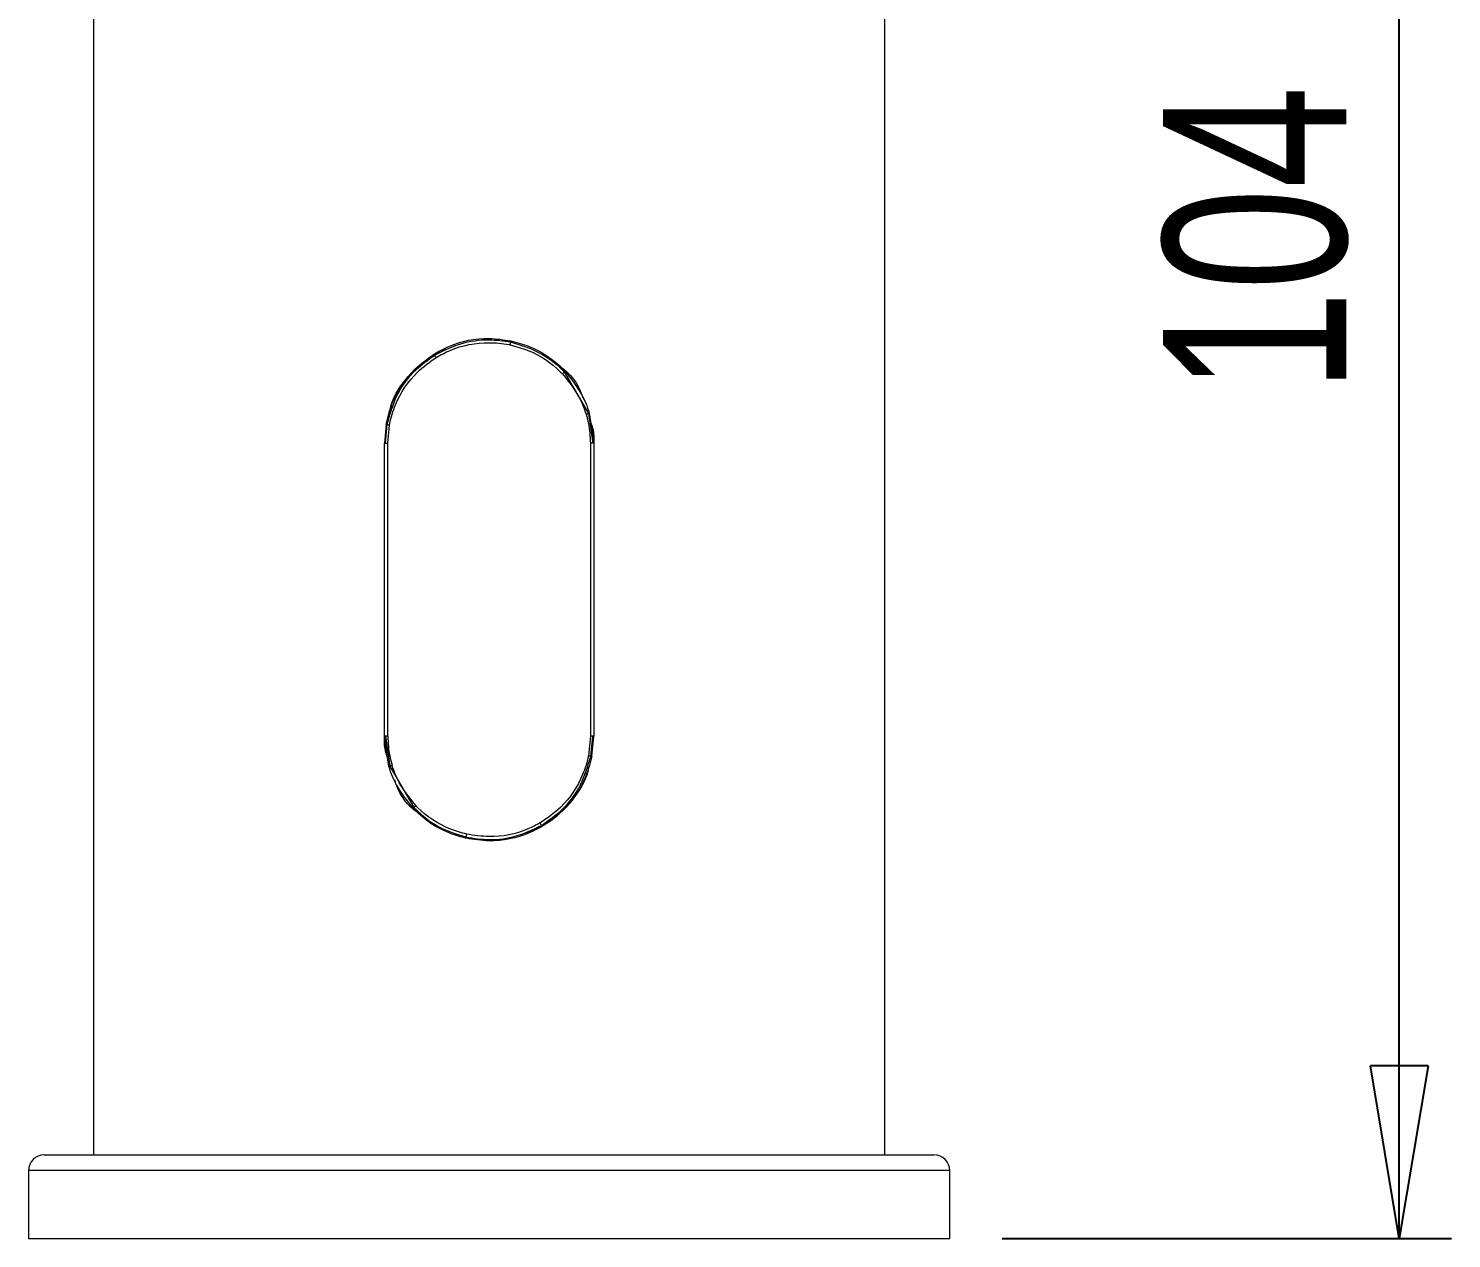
# Model space of a CAD drawing. Header units: millimetres. Extents: x 62 to 974, y 33 to 1436.
# Drawn here: x 751.7 to 887.7, y 1077.4 to 1193 of the extents above; entities that cross this region are included whole.
import ezdxf

# ---------------------------------------------------------------- set-up
doc = ezdxf.new("R2010")
doc.units = ezdxf.units.MM
doc.header["$LTSCALE"] = 5
doc.layers.add('LEVEL0', color=179, linetype='Continuous')
doc.styles.add('SLDTEXTSTYLE0', font='TXT', dxfattribs={"width": 0.75})
doc.dimstyles.new('SLDDIMSTYLE0', dxfattribs={"dimtxt": 17.5, "dimasz": 16.51, "dimexe": 0, "dimexo": 0.0625, "dimgap": 4.375, "dimtad": 1, "dimdec": 0, "dimlfac": 0.5, "dimrnd": 1e-09, "dimzin": 12, "dimdsep": 46, "dimtxsty": 'SLDTEXTSTYLE0', "dimblk1": 'CLOSED', "dimblk2": 'CLOSED', "dimsah": 1, "dimcen": 0.09, "dimadec": 0, "dimazin": 3, "dimtfac": 1, "dimtdec": 0, "dimtofl": 0, "dimtmove": 0, "dimatfit": 3, "dimldrblk": 'CLOSED', "dimfxl": 0, "dimfrac": 2, "dimtolj": 1, "dimtzin": 12, "dimarcsym": 0})

# ---------------------------------------------------------------- blocks, each defined once
blk = doc.blocks.new('_CLOSED')
at = {"color": 0, "linetype": 'ByBlock', "lineweight": -2}
for p, q in [((-1, 0.166667), (0, 0)), ((-1, 0.166667), (-1, -0.166667)), ((0, 0), (-1, -0.166667)), ((0, 0), (-1, 0))]:
    blk.add_line(p, q, dxfattribs=at)
blk = doc.blocks.new('_D_6')
at = {"layer": 'LEVEL0', "color": 7}
for p, q in [((837.05, 1285.41), (887.69, 1285.41)), ((882.69, 1077.41), (882.69, 1285.41)), ((844.75, 1077.41), (887.69, 1077.41))]:
    blk.add_line(p, q, dxfattribs=at)
at = {"layer": 'LEVEL0', "color": 7, "xscale": 16.51, "yscale": 16.51}
for p, rotation in [((882.69, 1285.41, -12.2), 90.0000000000004), ((882.69, 1077.41, -12.2), 270.0000000000004)]:
    blk.add_blockref('_CLOSED', p, dxfattribs=dict(at, rotation=rotation))
at = {"layer": 'LEVEL0', "color": 7, "insert": (860.13, 1158.25), "char_height": 17.5, "attachment_point": 1, "rotation": 90, "style": 'SLDTEXTSTYLE0'}
blk.add_mtext('104', dxfattribs=at)

msp = doc.modelspace()

# ---------------------------------------------------------------- linework, layer by layer
at = {"color": 7, "linetype": 'Continuous', "lineweight": 15}
for p, q in [((757.95, 1283.91), (757.95, 1085.41)), ((833.55, 1085.41), (833.55, 1283.91)), ((790.53, 1161.89), (792.6, 1162.78)), ((797.08, 1163.27), (797.86, 1163.06)), ((802.93, 1160.22), (805.24, 1156.25)), ((805.24, 1156.25), (805.66, 1153.41)), ((805.32, 1156.29), (805.75, 1153.41)), ((785.91, 1155.2), (785.75, 1153.41)), ((785.75, 1125.41), (785.75, 1153.41)), ((805.75, 1153.41), (805.75, 1125.41)), ((786.18, 1122.51), (785.75, 1125.41)), ((785.84, 1125.41), (786.26, 1122.55)), ((805.56, 1123.47), (805.75, 1125.41)), ((786.38, 1122.35), (786.22, 1122.86)), ((786.26, 1122.55), (788.57, 1118.59)), ((802.89, 1118.41), (802.87, 1118.41)), ((753.25, 1085.41), (838.25, 1085.41)), ((751.75, 1083.91), (751.75, 1077.41)), ((839.75, 1077.41), (839.75, 1083.91)), ((751.75, 1077.41), (795.75, 1077.41)), ((795.75, 1077.41), (839.75, 1077.41))]:
    msp.add_line(p, q, dxfattribs=at)
at = {"color": 8, "linetype": 'Continuous', "lineweight": 0}
for p, q in [((785.84, 1153.41), (786, 1155.18)), ((786.07, 1153.41), (786.23, 1155.13)), ((786.07, 1125.41), (786.07, 1153.41)), ((805.43, 1153.41), (805.43, 1125.41)), ((805.43, 1125.41), (805.24, 1123.55)), ((805.47, 1123.5), (805.66, 1125.41)), ((839.75, 1083.91), (751.75, 1083.91))]:
    msp.add_line(p, q, dxfattribs=at)
at = {"color": 7, "linetype": 'Continuous', "lineweight": 15}
for centre, start, end in [((753.25, 1083.91), 90, 180), ((838.25, 1083.91), 0, 90)]:
    msp.add_arc(centre, 1.5, start, end, dxfattribs=at)
for points, knots in [([(790.52, 1161.94), (790.98, 1162.19), (792.57, 1163.06), (795.15, 1163.59), (797.14, 1163.29), (797.83, 1163.19)], [0, 0, 0, 0, 0.207163, 0.722505, 1, 1, 1, 1]), ([(790.56, 1161.83), (791.37, 1162.24), (792.99, 1163.05), (795.54, 1163.4), (797.13, 1163.17), (797.82, 1163.08)], [0, 0, 0, 0, 0.361375, 0.722699, 1, 1, 1, 1]), ([(797.82, 1163.08), (798.73, 1162.8), (800.56, 1162.24), (802.16, 1161.01), (802.88, 1160.28), (802.93, 1160.22)], [0, 0, 0, 0, 0.478919, 0.958243, 1, 1, 1, 1]), ([(797.83, 1163.19), (798.42, 1163.03), (800.26, 1162.53), (801.97, 1161.36), (802.93, 1160.37), (802.99, 1160.31)], [0, 0, 0, 0, 0.303904, 0.957971, 1, 1, 1, 1]), ([(785.91, 1155.2), (786.08, 1155.89), (786.57, 1157.84), (788.18, 1160.26), (789.88, 1161.48), (790.52, 1161.94)], [0, 0, 0, 0, 0.252461, 0.71895, 1, 1, 1, 1]), ([(786, 1155.18), (786.27, 1156.13), (786.81, 1158.06), (788.49, 1160.34), (789.93, 1161.37), (790.56, 1161.83)], [0, 0, 0, 0, 0.358264, 0.718512, 1, 1, 1, 1]), ([(786.23, 1156.27), (786.24, 1156.4), (786.43, 1157.61), (787.69, 1159.63), (789.32, 1160.97), (790.11, 1161.63)], [0, 0, 0, 0, 0.056723, 0.54081, 1, 1, 1, 1]), ([(802.55, 1160.73), (802.56, 1160.72), (803.51, 1160.09), (804.34, 1158.96), (804.71, 1157.74), (804.76, 1157.59)], [0, 0, 0, 0, 0.011623, 0.881233, 1, 1, 1, 1]), ([(802.99, 1160.31), (803.76, 1159.33), (804.73, 1158.1), (805.22, 1156.61), (805.32, 1156.29)], [0, 0, 0, 0, 0.784979, 1, 1, 1, 1]), ([(805.45, 1155.42), (805.53, 1155.21), (805.76, 1154.57), (805.75, 1153.88), (805.75, 1153.41)], [0, 0, 0, 0, 0.321416, 1, 1, 1, 1]), ([(785.75, 1153.41), (785.75, 1153.41), (785.76, 1153.41), (785.81, 1153.41), (785.84, 1153.41)], [0, 0, 0, 0, 0.499979, 1, 1, 1, 1]), ([(805.75, 1153.41), (805.74, 1153.41), (805.74, 1153.41), (805.68, 1153.41), (805.66, 1153.41)], [0, 0, 0, 0, 0.499979, 1, 1, 1, 1]), ([(786.05, 1123.39), (785.97, 1123.6), (785.74, 1124.25), (785.74, 1124.94), (785.75, 1125.41)], [0, 0, 0, 0, 0.324473, 1, 1, 1, 1]), ([(785.84, 1125.41), (785.81, 1125.41), (785.76, 1125.41), (785.75, 1125.41), (785.75, 1125.41)], [0, 0, 0, 0, 0.500021, 1, 1, 1, 1]), ([(805.75, 1125.41), (805.74, 1125.41), (805.74, 1125.41), (805.68, 1125.41), (805.66, 1125.41)], [0, 0, 0, 0, 0.499979, 1, 1, 1, 1]), ([(800.75, 1116.88), (801.45, 1117.37), (802.94, 1118.41), (804.64, 1120.7), (805.19, 1122.57), (805.47, 1123.5)], [0, 0, 0, 0, 0.305922, 0.653464, 1, 1, 1, 1]), ([(805.56, 1123.47), (805.39, 1122.84), (804.89, 1120.94), (803.27, 1118.49), (801.49, 1117.26), (800.78, 1116.77)], [0, 0, 0, 0, 0.233204, 0.694489, 1, 1, 1, 1]), ([(788.52, 1118.5), (787.75, 1119.47), (786.77, 1120.71), (786.28, 1122.19), (786.18, 1122.51)], [0, 0, 0, 0, 0.785092, 1, 1, 1, 1]), ([(805.26, 1122.49), (805.24, 1122.38), (805.06, 1121.19), (803.71, 1119.2), (801.56, 1116.99), (799.7, 1116.32), (798.9, 1116.04)], [0, 0, 0, 0, 0.0346, 0.380815, 0.734741, 1, 1, 1, 1]), ([(788.95, 1118.09), (788.94, 1118.1), (787.99, 1118.73), (787.15, 1119.86), (786.78, 1121.08), (786.74, 1121.22)], [0, 0, 0, 0, 0.013711, 0.883206, 1, 1, 1, 1]), ([(793.54, 1115.66), (793, 1115.81), (791.2, 1116.31), (789.53, 1117.46), (788.57, 1118.45), (788.52, 1118.5)], [0, 0, 0, 0, 0.2890278, 0.957969, 1, 1, 1, 1]), ([(788.57, 1118.59), (788.63, 1118.54), (789.33, 1117.82), (790.89, 1116.61), (792.67, 1116.05), (793.55, 1115.77)], [0, 0, 0, 0, 0.041892, 0.52048, 1, 1, 1, 1]), ([(800.78, 1116.77), (800.39, 1116.56), (798.85, 1115.75), (796.3, 1115.23), (794.28, 1115.54), (793.54, 1115.66)], [0, 0, 0, 0, 0.1792733, 0.7013593, 1, 1, 1, 1]), ([(793.55, 1115.77), (794.29, 1115.66), (795.88, 1115.42), (798.39, 1115.75), (799.96, 1116.5), (800.75, 1116.88)], [0, 0, 0, 0, 0.298339, 0.648996, 1, 1, 1, 1])]:
    msp.add_open_spline(points, degree=3, knots=knots, dxfattribs=at)
at = {"color": 8, "linetype": 'Continuous', "lineweight": 0}
for points, knots in [([(790.69, 1161.6), (791.13, 1161.84), (792.68, 1162.68), (795.12, 1163.12), (797.06, 1162.95), (797.72, 1162.81), (797.77, 1162.8)], [0, 0, 0, 0, 0.206973, 0.722303, 0.981037, 1, 1, 1, 1]), ([(797.77, 1162.8), (797.78, 1162.86), (797.8, 1162.96), (797.81, 1163.04), (797.82, 1163.08)], [0, 0, 0, 0, 0.559996, 1, 1, 1, 1]), ([(797.77, 1162.8), (798.33, 1162.65), (800.12, 1162.16), (801.77, 1161.04), (802.7, 1160.09), (802.76, 1160.03)], [0, 0, 0, 0, 0.304299, 0.958187, 1, 1, 1, 1]), ([(797.82, 1163.08), (797.83, 1163.11), (797.84, 1163.18), (797.83, 1163.19), (797.83, 1163.19)], [0, 0, 0, 0, 0.560012, 1, 1, 1, 1]), ([(786.23, 1155.13), (786.24, 1155.18), (786.36, 1155.85), (786.95, 1157.7), (788.43, 1159.98), (790.07, 1161.15), (790.69, 1161.6)], [0, 0, 0, 0, 0.01937, 0.252046, 0.718291, 1, 1, 1, 1]), ([(790.56, 1161.83), (790.54, 1161.86), (790.52, 1161.92), (790.52, 1161.93), (790.52, 1161.94)], [0, 0, 0, 0, 0.559995, 1, 1, 1, 1]), ([(790.69, 1161.6), (790.66, 1161.64), (790.61, 1161.73), (790.57, 1161.8), (790.56, 1161.83)], [0, 0, 0, 0, 0.559991, 1, 1, 1, 1]), ([(802.76, 1160.03), (802.8, 1160.07), (802.86, 1160.14), (802.91, 1160.19), (802.93, 1160.22)], [0, 0, 0, 0, 0.560017, 1, 1, 1, 1]), ([(802.76, 1160.03), (803.5, 1159.1), (804.44, 1157.91), (804.91, 1156.49), (805.01, 1156.18)], [0, 0, 0, 0, 0.785225, 1, 1, 1, 1]), ([(802.93, 1160.22), (802.95, 1160.24), (802.99, 1160.29), (802.99, 1160.3), (802.99, 1160.31)], [0, 0, 0, 0, 0.5599903, 1, 1, 1, 1]), ([(805.01, 1156.18), (805.06, 1156.19), (805.15, 1156.22), (805.21, 1156.24), (805.24, 1156.25)], [0, 0, 0, 0, 0.560019, 1, 1, 1, 1]), ([(805.01, 1156.18), (805.1, 1155.88), (805.35, 1154.98), (805.39, 1154.04), (805.43, 1153.41)], [0, 0, 0, 0, 0.329848, 1, 1, 1, 1]), ([(805.24, 1156.25), (805.27, 1156.26), (805.31, 1156.28), (805.32, 1156.29), (805.32, 1156.29)], [0, 0, 0, 0, 0.5600204, 1, 1, 1, 1]), ([(786, 1155.18), (785.97, 1155.18), (785.92, 1155.19), (785.91, 1155.2), (785.91, 1155.2)], [0, 0, 0, 0, 0.559997, 1, 1, 1, 1]), ([(786.23, 1155.13), (786.18, 1155.14), (786.09, 1155.16), (786.03, 1155.17), (786, 1155.18)], [0, 0, 0, 0, 0.559996, 1, 1, 1, 1]), ([(785.84, 1153.41), (785.87, 1153.41), (785.94, 1153.41), (786.03, 1153.41), (786.07, 1153.41)], [0, 0, 0, 0, 0.500003, 1, 1, 1, 1]), ([(805.66, 1153.41), (805.62, 1153.41), (805.56, 1153.41), (805.47, 1153.41), (805.43, 1153.41)], [0, 0, 0, 0, 0.500003, 1, 1, 1, 1]), ([(786.07, 1125.41), (786.03, 1125.41), (785.94, 1125.41), (785.87, 1125.41), (785.84, 1125.41)], [0, 0, 0, 0, 0.499997, 1, 1, 1, 1]), ([(786.07, 1125.41), (786.1, 1124.78), (786.15, 1123.83), (786.4, 1122.93), (786.49, 1122.63)], [0, 0, 0, 0, 0.67012, 1, 1, 1, 1]), ([(805.66, 1125.41), (805.62, 1125.41), (805.56, 1125.41), (805.47, 1125.41), (805.43, 1125.41)], [0, 0, 0, 0, 0.500003, 1, 1, 1, 1]), ([(805.24, 1123.55), (805.24, 1123.55), (805.12, 1122.93), (804.55, 1121.12), (803.02, 1118.77), (801.31, 1117.59), (800.62, 1117.12)], [0, 0, 0, 0, 0.001769, 0.232731, 0.693776, 1, 1, 1, 1]), ([(805.47, 1123.5), (805.43, 1123.51), (805.37, 1123.52), (805.28, 1123.54), (805.24, 1123.55)], [0, 0, 0, 0, 0.55999, 1, 1, 1, 1]), ([(805.56, 1123.47), (805.55, 1123.48), (805.54, 1123.48), (805.49, 1123.49), (805.47, 1123.5)], [0, 0, 0, 0, 0.5600016, 1, 1, 1, 1]), ([(786.18, 1122.51), (786.18, 1122.52), (786.19, 1122.53), (786.24, 1122.55), (786.26, 1122.55)], [0, 0, 0, 0, 0.56001, 1, 1, 1, 1]), ([(786.26, 1122.55), (786.3, 1122.57), (786.36, 1122.59), (786.45, 1122.62), (786.49, 1122.63)], [0, 0, 0, 0, 0.559982, 1, 1, 1, 1]), ([(788.75, 1118.78), (788.01, 1119.71), (787.06, 1120.9), (786.59, 1122.32), (786.49, 1122.63)], [0, 0, 0, 0, 0.785372, 1, 1, 1, 1]), ([(788.52, 1118.5), (788.52, 1118.51), (788.52, 1118.53), (788.56, 1118.57), (788.57, 1118.59)], [0, 0, 0, 0, 0.560014, 1, 1, 1, 1]), ([(788.57, 1118.59), (788.6, 1118.63), (788.65, 1118.68), (788.72, 1118.75), (788.75, 1118.78)], [0, 0, 0, 0, 0.559996, 1, 1, 1, 1]), ([(793.61, 1116.05), (793.09, 1116.19), (791.35, 1116.68), (789.74, 1117.77), (788.8, 1118.72), (788.75, 1118.78)], [0, 0, 0, 0, 0.289365, 0.958045, 1, 1, 1, 1]), ([(800.62, 1117.12), (800.24, 1116.92), (798.74, 1116.14), (796.28, 1115.64), (794.32, 1115.94), (793.61, 1116.05)], [0, 0, 0, 0, 0.1791344, 0.7012485, 1, 1, 1, 1]), ([(800.75, 1116.88), (800.73, 1116.92), (800.69, 1116.99), (800.64, 1117.08), (800.62, 1117.12)], [0, 0, 0, 0, 0.559995, 1, 1, 1, 1]), ([(800.78, 1116.77), (800.78, 1116.78), (800.78, 1116.79), (800.76, 1116.85), (800.75, 1116.88)], [0, 0, 0, 0, 0.560019, 1, 1, 1, 1]), ([(793.54, 1115.66), (793.54, 1115.66), (793.54, 1115.68), (793.55, 1115.74), (793.55, 1115.77)], [0, 0, 0, 0, 0.559989, 1, 1, 1, 1]), ([(793.55, 1115.77), (793.56, 1115.82), (793.58, 1115.9), (793.6, 1116), (793.61, 1116.05)], [0, 0, 0, 0, 0.559992, 1, 1, 1, 1])]:
    msp.add_open_spline(points, degree=3, knots=knots, dxfattribs=at)

# ---------------------------------------------------------------- dimensions: what is measured, and where the dimension line sits
at = {"layer": 'LEVEL0', "color": 7}
dim = msp.add_linear_dim(base=(882.69, 1285.41), p1=(839.75, 1077.41), p2=(832.05, 1285.41), angle=90, dimstyle='SLDDIMSTYLE0', dxfattribs=at)
dim.commit()
dim.dimension.update_dxf_attribs({"geometry": '_D_6', "text_midpoint": (882.69, 1177.64), "dimtype": 160})

doc.saveas('drawing.dxf')
